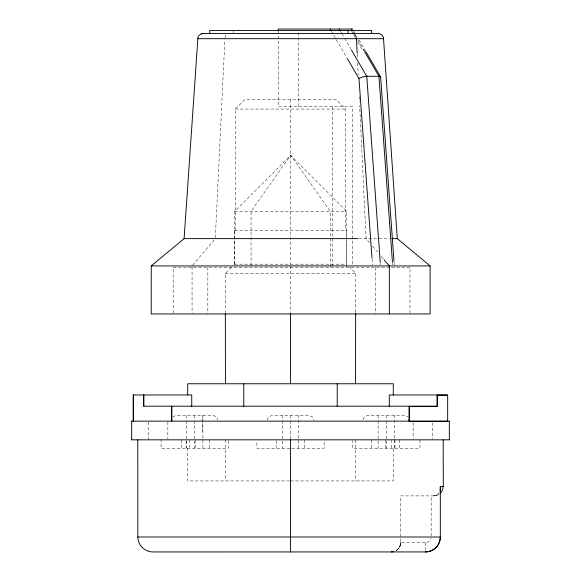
<?xml version="1.0" encoding="UTF-8"?>
<svg xmlns="http://www.w3.org/2000/svg" width="581" height="581" viewBox="0 0 581 581"><rect width="100%" height="100%" fill="white"/><g stroke="black" fill="none" stroke-linecap="round" stroke-linejoin="round"><path stroke-width="0.44" stroke-dasharray="2.9 2.18" d="M278.205 30.851L278.197 106.563L352.638 106.563L352.638 265.118M298.322 106.563L298.322 30.851M431.153 536.103L431.16 495.891M355.659 312.375L355.725 273.513L349.617 267.289M186.494 415.538L186.494 448.234M202.892 448.234L202.892 415.538L202.464 431.886M282.301 415.538L282.301 448.234M298.699 448.234L298.699 415.538M378.108 415.538L378.108 448.234M394.506 448.234L394.506 415.538M396.409 550.497L399.43 547.404L400.723 543.344L400.752 495.891L433.782 495.891L436.789 495.179L432.685 495.891M215.333 237.716L224.883 39.602M396.409 550.316C399.169 548.878 400.708 545.639 400.752 542.603L425.437 542.603A5.672 5.672 0 0 0 431.066 538.108M400.549 544.55L400.752 542.603L400.04 546.184L398.014 549.212L396.198 550.432M267.144 420.208L268.509 416.904L271.814 415.538L309.172 415.538L312.491 416.904L313.856 420.208M363.067 419.613L364.316 416.904L367.62 415.538L404.979 415.538L408.298 416.904M400.44 545.014L400.142 545.922M439.338 492.427L436.905 494.772L433.767 495.825M192.645 265.248L214.128 239.989M231.383 267.289L225.275 273.513L225.341 312.375M234.68 264.725L234.68 211.382L290.689 155.323L346.704 211.382L346.704 266.534M235.225 230.534L235.225 109.068L244.724 99.729L336.276 99.729L345.775 109.068L345.775 230.534M172.702 416.904L176.007 415.538L213.365 415.538L216.684 416.904L217.933 419.613M439.316 493.966L437.5 495.179L433.92 495.891M235.225 109.068L345.775 109.068M234.637 211.382L346.741 211.382M234.528 230.534L346.472 230.534M358.651 238.624L389.575 238.624M234.477 264.173L346.523 264.173M225.137 273.513L355.862 273.513M289.883 448.234L256.86 448.234L256.86 440.667M291.727 448.234L324.14 448.234L324.14 439.832M289.607 480.937L187.721 480.937L187.721 448.234M290.5 480.937L393.279 480.937L393.279 448.234M369.574 242.72L366.095 238.624L359.683 105.64M372.479 246.133L378.289 252.96M381.194 256.374L383.511 259.104M354.083 31.396L354.998 32.964M359.08 39.973L365.616 51.186M352.769 31.374L353.669 32.921M357.736 39.893L362.697 48.412M351.592 31.367L353.401 34.461M353.851 35.238L355.202 37.554M357.903 42.195L362.413 49.93M340.575 31.374L341.483 32.921M341.933 33.698L344.184 37.569M344.642 38.346L350.96 49.182M331.475 31.367L333.276 34.461M333.726 35.238L335.985 39.101M336.435 39.878L346.799 57.664M394.092 262.452L394.288 265.132M392.516 263.309L392.633 265.118M380.33 263.309L380.461 265.118M372.051 258.814L372.508 265.118M357.199 54.077L357.373 57.693M357.635 63.118L358.201 74.884M359.247 96.591L359.508 102.024M432.518 422.924L432.518 438.938M425.437 542.603L425.437 550.323M419.947 439.832L419.947 448.234L352.674 448.234L352.674 440.667M413.142 422.924L413.142 438.938M409.961 313.057L409.961 267.442L173.167 267.442L173.203 313.951M399.445 439.832L399.445 448.234M394.913 439.832L394.913 448.234M391.216 439.832L391.216 448.234M386.307 415.538L386.307 448.234M385.428 439.832L385.428 448.234M375.326 267.442L375.326 313.951M371.412 439.832L371.412 448.234M355.565 439.832L355.565 480.937M346.559 230.534L346.559 264.173M332.521 106.563L332.521 266.018M330.335 266.534L330.335 211.382L290.689 155.323L251.05 211.382L251.05 266.534M304.517 439.832L304.517 448.234M290.5 99.729L290.5 264.173M290.5 265.873L290.5 312.375M290.5 415.538L290.5 438.517M276.483 440.667L276.483 448.234M234.441 230.534L234.441 264.173M233.424 31.214L233.424 32.718M228.326 440.667L228.326 448.234L161.053 448.234L161.053 439.832M225.435 439.832L225.435 480.937M209.588 439.832L209.588 448.234M207.838 267.442L207.838 313.951M195.572 439.832L195.572 448.234M194.693 415.538L194.693 448.234M192.064 266.839L192.064 313.043M189.784 439.832L189.784 448.234M186.087 440.667L186.087 448.234M181.555 439.832L181.555 448.234M167.858 422.031L167.858 438.938M148.482 422.031L148.482 439.832M225.036 37.721A5.607 3.965 -90 0 1 226.176 34.983"/><path stroke-width="0.87" d="M278.205 30.851L278.205 29.05L352.761 29.05M443.23 439.832L443.267 486.544L440.318 486.544L440.318 537.004A14.975 14.852 -85.2 0 1 425.437 551.935L152.774 551.95C144.749 551.827 137.82 545.094 137.835 537.004L137.77 439.832M355.543 383.765L355.659 313.275M383.525 38.695L397.281 238.624L430.122 265.931L430.122 313.951L151.227 313.951L151.256 265.931L184.104 238.624L197.86 38.695M443.267 486.544L442.555 490.124L440.529 493.153M440.129 490.742L440.318 486.544M203.735 33.473C200.706 33.335 197.932 35.652 197.685 38.695L383.7 38.695C383.445 35.63 380.649 33.328 377.606 33.473M393.773 551.645L391.412 551.95M201.287 33.836L203.778 33.473M203.277 33.473L378.1 33.473M351.411 49.959L366.756 76.285L378.95 76.285L392.451 262.409M184.075 238.624L357.787 238.624M391.761 238.624L397.31 238.624M151.227 265.931L430.151 265.931M133.289 394.978L191.73 394.978L191.73 406.192M447.232 394.978L389.27 394.978L389.27 406.192M447.53 395.167L437.304 395.167L437.304 406.38L409.329 406.38L409.329 421.327L447.544 421.327M408.908 420.208L409.649 420.208M131.727 421.138L449.273 421.138M131.727 439.832L449.273 439.832M137.835 537.004L440.5 537.004M384.092 259.787L389.321 265.931L389.321 313.951M366.052 51.927L380.635 76.953L394.027 261.559M351.418 29.05L352.318 30.597M363.154 49.182L378.95 76.285M339.224 29.05L340.125 30.597M330.124 29.05L331.025 30.597M347.249 58.434L358.971 78.544L371.985 257.906M366.756 76.285L380.257 262.409M357.155 53.169L356.458 38.695A5.607 3.965 -90 0 0 352.5 33.473M225.341 313.275L225.457 383.765M449.338 421.138L449.338 439.832M447.66 395.167L447.66 421.327M437.115 394.978L437.115 406.192L143.507 406.192L143.507 394.978M425.437 551.536L425.437 551.95A14.975 14.874 -90 0 0 440.347 537.004M409.14 406.192L409.14 421.138M393.279 394.978L393.279 383.765L187.721 383.765L187.721 394.978M371.666 33.473L371.666 30.466L209.719 30.466L209.719 33.473M347.961 30.466L347.961 33.473M337.22 383.765L337.22 406.192M290.5 313.275L290.5 383.765M290.5 439.832L290.5 551.95M243.78 383.765L243.78 406.192M171.86 406.192L171.86 421.138M171.482 406.192L171.482 421.138M143.885 394.978L143.885 406.192M133.528 394.978L133.528 421.138M133.158 394.978L133.158 421.138M131.662 421.138L131.662 439.832M359 78.544A5.745 1.576 -16.3 0 1 366.814 76.249M379.008 76.256A5.745 1.576 -16.3 0 1 380.25 77.68"/></g></svg>
